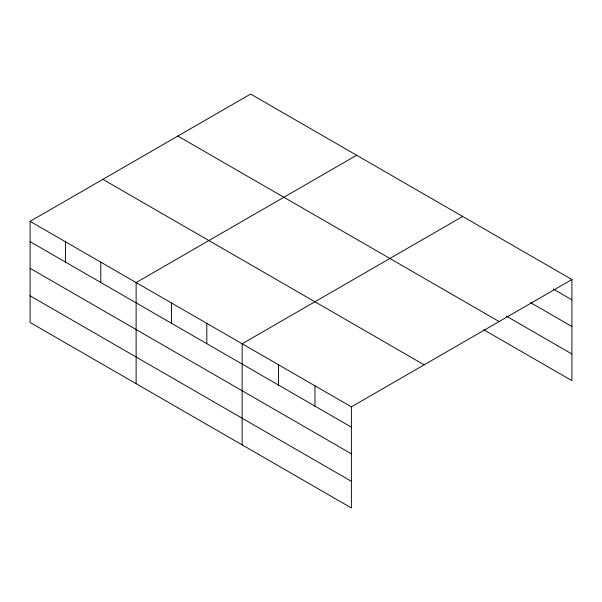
<?xml version="1.0" encoding="UTF-8"?>
<svg xmlns="http://www.w3.org/2000/svg" width="602" height="602" viewBox="0 0 602 602"><rect width="100%" height="100%" fill="white"/><g stroke="black" fill="none" stroke-linecap="round" stroke-linejoin="round"><path stroke-width="0.9" d="M351.38 453.81L351.38 406.847L30.1 221.355L30.1 322.469L351.38 507.96L351.38 453.81L30.1 268.326M30.1 221.355L250.62 94.04L571.9 279.531L571.9 380.645L483.699 329.723M356.64 155.248L136.12 282.564L136.12 383.685M462.667 216.464L242.147 343.78L242.147 444.893M351.38 406.847L571.9 279.531M553.291 289.08L571.9 299.826M530.633 302.671L571.9 326.495M506.357 316.133L571.9 353.976M177.846 136.052L499.126 321.543M102.874 179.343L424.154 364.835M30.1 241.658L351.38 427.142M30.1 295.8L351.38 481.291M314.966 385.822L314.966 406.124M278.56 364.804L278.56 385.099M206.802 323.372L206.802 343.674M171.465 302.972L171.465 323.266M100.782 262.163L100.782 282.458M65.437 241.763L65.437 262.058"/></g></svg>
